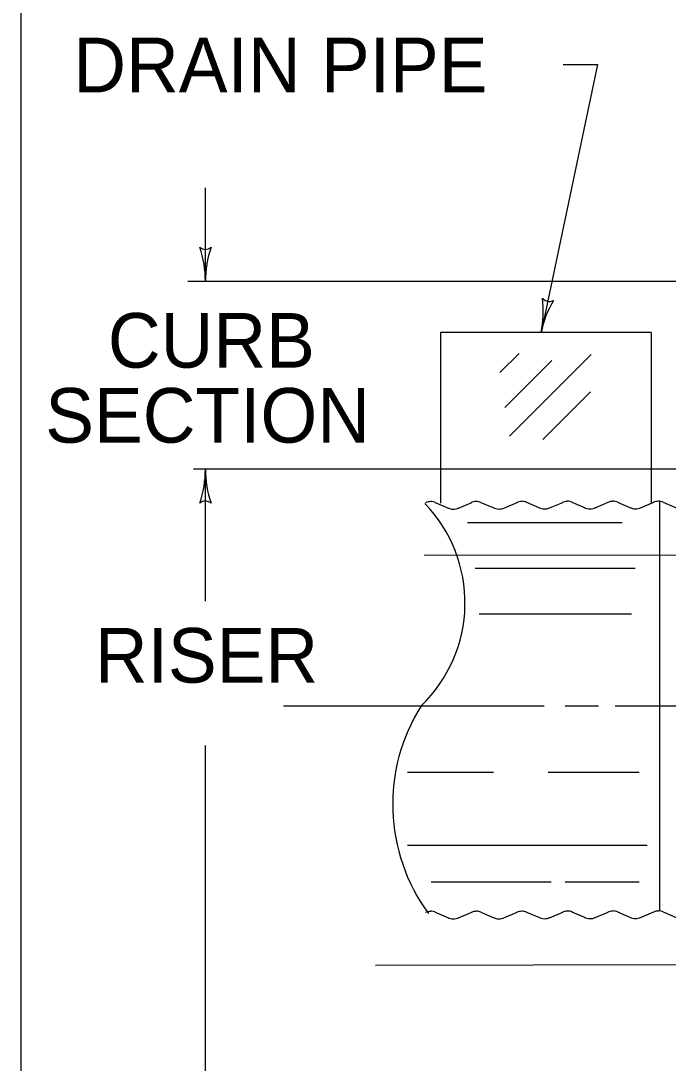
# Model space of a CAD drawing. Extents: x 1007 to 1035.5, y 1000.5 to 1021.5.
# Drawn here: x 1007 to 1009.369, y 1007.84 to 1011.655 of the extents above; entities that cross this region are included whole.
import ezdxf

# ---------------------------------------------------------------- set-up
doc = ezdxf.new("R2010")
doc.units = 0
for name, color, linetype in [('Level 1', 7, 'Continuous'), ('Level 10', 7, 'Continuous'), ('Level 11', 7, 'Continuous'), ('Level 5', 7, 'Continuous')]:
    doc.layers.add(name, color=color, linetype=linetype)

msp = doc.modelspace()

# ---------------------------------------------------------------- linework, layer by layer
at = {"layer": 'Level 1'}
for p, q in [((1009.1099, 1011.4953), (1008.9038, 1010.5143)), ((1008.9849, 1011.4953), (1009.1099, 1011.4953)), ((1008.5364, 1010.5143), (1008.5364, 1009.8893)), ((1008.992, 1010.5143), (1008.5364, 1010.5143)), ((1009.3072, 1010.5143), (1008.992, 1010.5143)), ((1009.3072, 1010.5143), (1009.3072, 1009.8893)), ((1008.7534, 1010.3678), (1008.8234, 1010.4378)), ((1008.7883, 1010.1349), (1009.0872, 1010.4338)), ((1008.7708, 1010.2398), (1008.9428, 1010.4117)), ((1008.9105, 1010.1233), (1009.0851, 1010.2979)), ((1011.9739, 1010.0143), (1007.6317, 1010.0143)), ((1009.3384, 1008.3989), (1009.3384, 1009.8989)), ((1008.5169, 1009.8924), (1008.5648, 1009.8719)), ((1008.6014, 1009.8718), (1008.65, 1009.8922)), ((1008.6836, 1009.8927), (1008.7314, 1009.8722)), ((1008.7681, 1009.872), (1008.8167, 1009.8924)), ((1008.8503, 1009.893), (1008.8981, 1009.8725)), ((1008.9348, 1009.8723), (1008.9833, 1009.8927)), ((1009.0169, 1009.8933), (1009.0648, 1009.8728)), ((1009.1014, 1009.8726), (1009.15, 1009.893)), ((1009.1836, 1009.8936), (1009.2314, 1009.873)), ((1009.2681, 1009.8728), (1009.3167, 1009.8933)), ((1009.3503, 1009.8938), (1009.3981, 1009.8733)), ((1008.6346, 1009.8196), (1008.992, 1009.8196)), ((1008.992, 1009.8196), (1009.2013, 1009.8196)), ((1008.4765, 1009.6993), (1012.6666, 1009.7064)), ((1008.6631, 1009.6524), (1008.992, 1009.6524)), ((1008.992, 1009.6524), (1009.2489, 1009.6524)), ((1008.6774, 1009.4852), (1008.992, 1009.4852)), ((1008.992, 1009.4852), (1009.2347, 1009.4852)), ((1008.992, 1009.1478), (1009.1142, 1009.1478)), ((1009.1749, 1009.1478), (1010.4974, 1009.1478)), ((1008.415, 1008.9053), (1008.7298, 1008.9053)), ((1008.9297, 1008.9053), (1008.992, 1008.9053)), ((1008.992, 1008.9053), (1009.2632, 1008.9053)), ((1008.415, 1008.6378), (1008.992, 1008.6378)), ((1008.992, 1008.6378), (1009.2918, 1008.6378)), ((1008.5019, 1008.504), (1008.9414, 1008.504)), ((1008.992, 1008.504), (1009.2632, 1008.504)), ((1008.5169, 1008.3924), (1008.5648, 1008.3718)), ((1008.6014, 1008.3717), (1008.65, 1008.3921)), ((1008.6836, 1008.3927), (1008.7314, 1008.3722)), ((1008.7681, 1008.372), (1008.8167, 1008.3924)), ((1008.8503, 1008.3929), (1008.8981, 1008.3724)), ((1008.9348, 1008.3723), (1008.9833, 1008.3927)), ((1009.0169, 1008.3933), (1009.0648, 1008.3728)), ((1009.1014, 1008.3726), (1009.15, 1008.393)), ((1009.1836, 1008.3935), (1009.2314, 1008.373)), ((1009.2681, 1008.3728), (1009.3167, 1008.3933)), ((1009.3503, 1008.3938), (1009.3981, 1008.3733)), ((1008.298, 1008.1989), (1012.6666, 1008.2064))]:
    msp.add_line(p, q, dxfattribs=at)
msp.add_lwpolyline([(1007.961, 1009.1478), (1008.9147, 1009.1478)], dxfattribs=at)
for centre, radius, start, end in [((1007.6755, 1010.8501), 0.0312, 228.7746, 310.8913), ((1007.2855, 1010.7018), 0.39, 0, 18.6688), ((1008.0655, 1010.7018), 0.39, 161.3472, 179.9939), ((1007.2855, 1010.7018), 0.39, 359.9878, 0), ((1008.5221, 1010.5945), 0.39, 348.1305, 6.7993), ((1009.2854, 1010.4341), 0.39, 149.4776, 168.1244), ((1008.9343, 1010.6595), 0.0312, 216.9051, 299.0218), ((1008.5221, 1010.5945), 0.39, 348.1183, 348.1305), ((1007.2855, 1010.0143), 0.39, 341.3472, 359.9939), ((1008.0655, 1010.0143), 0.39, 179.9878, 180), ((1008.0655, 1010.0143), 0.39, 180, 198.6688), ((1007.6755, 1009.866), 0.0312, 48.7746, 130.8913), ((1008.5, 1009.8523), 0.043, 90.098, 115.9553), ((1008.5, 1009.8529), 0.043, 65.5092, 90.098), ((1008.6667, 1009.8526), 0.043, 90.098, 115.9553), ((1008.6666, 1009.8532), 0.043, 65.5092, 90.098), ((1008.8333, 1009.8529), 0.043, 90.098, 115.9553), ((1008.8333, 1009.8535), 0.043, 65.5092, 90.098), ((1009, 1009.8531), 0.043, 90.098, 115.9553), ((1009, 1009.8538), 0.043, 65.5092, 90.098), ((1009.1667, 1009.8534), 0.043, 90.098, 115.9553), ((1009.1666, 1009.8541), 0.043, 65.5092, 90.098), ((1009.3333, 1009.8537), 0.043, 90.098, 115.9553), ((1009.3333, 1009.8543), 0.043, 65.5092, 90.098), ((1008.1029, 1009.525), 0.5227, 313.9791, 43.9928), ((1008.5832, 1009.9149), 0.0469, 242.9187, 295.1241), ((1008.7498, 1009.9152), 0.0469, 242.9187, 295.1241), ((1008.9165, 1009.9155), 0.0469, 242.9187, 295.1241), ((1009.0832, 1009.9158), 0.0469, 242.9187, 295.1241), ((1009.2498, 1009.9161), 0.0469, 242.9187, 295.1241), ((1009.0349, 1008.7874), 0.6741, 147.5701, 216.3676), ((1008.5, 1008.3523), 0.043, 90.0984, 115.9556), ((1008.5, 1008.3529), 0.043, 65.5095, 90.0984), ((1008.5832, 1008.4149), 0.0469, 242.9191, 295.1245), ((1008.6667, 1008.3525), 0.043, 90.0984, 115.9556), ((1008.6666, 1008.3532), 0.043, 65.5095, 90.0984), ((1008.7498, 1008.4152), 0.0469, 242.9191, 295.1245), ((1008.8333, 1008.3528), 0.043, 90.0984, 115.9556), ((1008.8333, 1008.3535), 0.043, 65.5095, 90.0984), ((1008.9165, 1008.4155), 0.0469, 242.9191, 295.1245), ((1009, 1008.3531), 0.043, 90.0984, 115.9556), ((1009, 1008.3537), 0.043, 65.5095, 90.0984), ((1009.0832, 1008.4158), 0.0469, 242.9191, 295.1245), ((1009.1667, 1008.3534), 0.043, 90.0984, 115.9556), ((1009.1666, 1008.354), 0.043, 65.5095, 90.0984), ((1009.2498, 1008.4161), 0.0469, 242.9191, 295.1245), ((1009.3333, 1008.3537), 0.043, 90.0984, 115.9556), ((1009.3333, 1008.3543), 0.043, 65.5095, 90.0984)]:
    msp.add_arc(centre, radius, start, end, dxfattribs=at)
at = {"layer": 'Level 10'}
msp.add_line((1007, 1021.5), (1007, 1000.5), dxfattribs=at)
at = {"layer": 'Level 11'}
msp.add_lwpolyline([(1007, 1000.5), (1035.5, 1000.5), (1035.5, 1021.5), (1007, 1021.5)], close=True, dxfattribs=at)
at = {"layer": 'Level 5'}
for p, q in [((1007.6755, 1010.7018), (1007.6755, 1011.0447)), ((1008.992, 1010.7018), (1007.6116, 1010.7018)), ((1012.0433, 1010.7018), (1008.992, 1010.7018)), ((1007.6755, 1009.5314), (1007.6755, 1010.0143)), ((1007.6755, 1007.5148), (1007.6755, 1009.0024))]:
    msp.add_line(p, q, dxfattribs=at)

# ---------------------------------------------------------------- texts
at = {"layer": 'Level 1'}
for s, p in [('DRAIN PIPE', (1007.1918, 1011.3938)), ('CURB', (1007.3184, 1010.3858)), ('SECTION', (1007.0893, 1010.1113)), ('RISER', (1007.2708, 1009.2328))]:
    msp.add_text(s, height=0.2, dxfattribs=at).set_placement(p)

doc.saveas('drawing.dxf')
